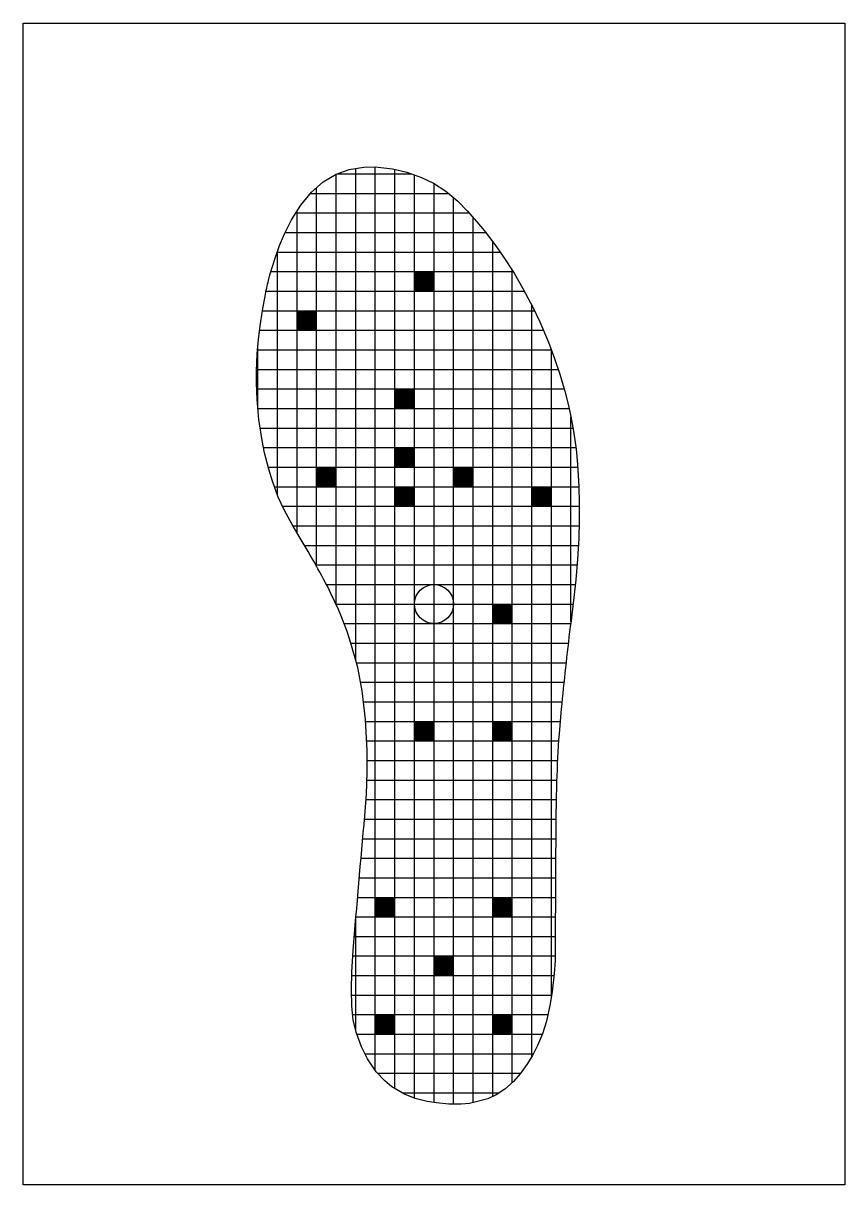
# Model space of a CAD drawing. Extents: x 265 to 475, y 31 to 328.
import ezdxf

# ---------------------------------------------------------------- set-up
doc = ezdxf.new("R2010")
doc.units = 0
doc.header["$MEASUREMENT"] = 0
doc.layers.get('0').update_dxf_attribs({"linetype": 'CONTINUOUS'})
doc.layers.add('LAYER_1', color=7, linetype='CONTINUOUS')

msp = doc.modelspace()

# ---------------------------------------------------------------- hatches: boundary and pattern name
h = msp.add_hatch()
h.set_pattern_fill('ANSI31', color=1)
h.paths.add_polyline_path([(389.62, 179.48), (384.62, 179.48), (384.62, 174.48), (389.62, 174.48)])
h.paths.add_polyline_path([(389.62, 149.48), (384.62, 149.48), (384.62, 144.48), (389.62, 144.48)])
h.paths.add_polyline_path([(389.62, 104.48), (384.62, 104.48), (384.62, 99.48), (389.62, 99.48)])
h.paths.add_polyline_path([(389.62, 74.48), (384.62, 74.48), (384.62, 69.48), (389.62, 69.48)])
h.paths.add_polyline_path([(399.62, 209.48), (394.62, 209.48), (394.62, 204.48), (399.62, 204.48)])
h.paths.add_polyline_path([(379.62, 214.48), (374.62, 214.48), (374.62, 209.48), (379.62, 209.48)])
h.paths.add_polyline_path([(364.62, 234.48), (359.62, 234.48), (359.62, 229.48), (364.62, 229.48)])
h.paths.add_polyline_path([(369.62, 264.48), (364.62, 264.48), (364.62, 259.48), (369.62, 259.48)])
at = {"true_color": 0x139b48}
h = msp.add_hatch(dxfattribs=at)
h.set_pattern_fill('ANSI31', color=114)
h.paths.add_polyline_path([(374.62, 89.48), (369.62, 89.48), (369.62, 84.48), (374.62, 84.48)])
h.paths.add_polyline_path([(359.62, 74.48), (354.62, 74.48), (354.62, 69.48), (359.62, 69.48)])
h.paths.add_polyline_path([(359.62, 104.48), (354.62, 104.48), (354.62, 99.48), (359.62, 99.48)])
h.paths.add_polyline_path([(369.62, 149.48), (364.62, 149.48), (364.62, 144.48), (369.62, 144.48)])
h.paths.add_polyline_path([(364.62, 219.48), (359.62, 219.48), (359.62, 214.48), (364.62, 214.48)])
h.paths.add_polyline_path([(364.62, 209.48), (359.62, 209.48), (359.62, 204.48), (364.62, 204.48)])
h.paths.add_polyline_path([(344.62, 214.48), (339.62, 214.48), (339.62, 209.48), (344.62, 209.48)])
h.paths.add_polyline_path([(339.62, 254.48), (334.62, 254.48), (334.62, 249.48), (339.62, 249.48)])

# ---------------------------------------------------------------- linework, layer by layer
for p, q in [((354.62, 60.18, 20), (354.62, 291.24, 20)), ((344.62, 179.35, 20), (344.62, 289.39, 20)), ((344.89, 289.48), (363.86, 289.48)), ((349.62, 165.05, 20), (349.62, 290.85, 20)), ((359.62, 55.56, 20), (359.62, 290.64, 20)), ((364.62, 53.14, 20), (364.62, 289.21, 20)), ((339.62, 189.11, 20), (339.62, 285.91, 20)), ((369.62, 52), (369.62, 287.01)), ((369.62, 52, 20), (369.62, 287.01, 20)), ((338.09, 284.48), (373.3, 284.48)), ((374.62, 51.61, 20), (374.62, 283.36, 20)), ((334.32, 279.48), (378.55, 279.48)), ((334.62, 197.64, 20), (334.62, 279.95, 20)), ((379.62, 52.03, 20), (379.62, 278.27, 20)), ((331.57, 274.48), (382.79, 274.48)), ((384.62, 53.56, 20), (384.62, 272.1, 20)), ((329.54, 269.48), (386.5, 269.48)), ((329.62, 207.35, 20), (329.62, 269.69, 20)), ((327.95, 264.48), (389.8, 264.48)), ((389.62, 57.1, 20), (389.62, 264.77, 20)), ((326.7, 259.48), (392.72, 259.48)), ((394.62, 63.75, 20), (394.62, 255.9, 20)), ((325.75, 254.48), (395.33, 254.48)), ((325.04, 249.48), (397.6, 249.48)), ((324.54, 244.48), (399.63, 244.48)), ((324.62, 229.53, 20), (324.62, 245.41, 20)), ((399.62, 79.09, 20), (399.62, 244.51, 20)), ((324.28, 239.48), (401.38, 239.48)), ((324.31, 234.48), (402.89, 234.48)), ((324.62, 229.48), (404.14, 229.48)), ((404.62, 175.02, 20), (404.62, 227.31, 20)), ((325.21, 224.48), (405.14, 224.48)), ((326.07, 219.48), (405.88, 219.48)), ((327.24, 214.48), (406.35, 214.48)), ((328.82, 209.48), (406.64, 209.48)), ((330.88, 204.48), (406.76, 204.48)), ((333.52, 199.48), (406.72, 199.48)), ((336.52, 194.48), (406.53, 194.48)), ((339.41, 189.48), (406.21, 189.48)), ((342.11, 184.48), (405.74, 184.48)), ((344.55, 179.48), (405.16, 179.48)), ((346.64, 174.48), (404.55, 174.48)), ((348.38, 169.48), (403.94, 169.48)), ((349.78, 164.48), (403.37, 164.48)), ((350.84, 159.48), (402.83, 159.48)), ((351.59, 154.48), (402.31, 154.48)), ((352.14, 149.48), (401.86, 149.48)), ((352.39, 144.48), (401.47, 144.48)), ((352.54, 139.48), (401.18, 139.48)), ((352.5, 134.48), (400.96, 134.48)), ((352.26, 129.48), (400.84, 129.48)), ((351.85, 124.48), (400.78, 124.48)), ((351.41, 119.48), (400.75, 119.48)), ((350.97, 114.48), (400.73, 114.48)), ((350.54, 109.48), (400.7, 109.48)), ((350.1, 104.48), (400.67, 104.48)), ((349.62, 70.55, 20), (349.62, 98.88, 20)), ((349.67, 99.48), (400.64, 99.48)), ((349.24, 94.48), (400.61, 94.48)), ((348.86, 89.48), (400.58, 89.48)), ((348.63, 84.48), (400.32, 84.48)), ((348.56, 79.48), (399.69, 79.48)), ((348.83, 74.48), (398.71, 74.48)), ((349.91, 69.48), (397.29, 69.48)), ((351.96, 64.48), (395.01, 64.48)), ((355.19, 59.48), (391.78, 59.48)), ((361.46, 54.48), (386.28, 54.48))]:
    msp.add_line(p, q)
msp.add_lwpolyline([(264.62, 327.98), (474.62, 327.98), (474.62, 30.98), (264.62, 30.98)], close=True)
msp.add_circle((369.62, 179.48), 5)
msp.add_point((369.62, 179.48))
at = {"layer": 'LAYER_1', "color": 7}
msp.add_lwpolyline([(348.4, 169.43), (347.41, 172.42), (346, 176.17), (345.19, 178.12), (343.28, 182.21, 0.020319), (335.38, 196.36), (333.35, 199.78), (331.32, 203.54), (329.81, 206.83), (328.3, 210.89), (327.37, 213.96), (326.33, 218.17), (325.7, 221.31), (324.88, 226.66), (324.42, 231.74), (324.25, 236.01), (324.26, 238.92), (324.45, 243.43), (324.76, 247.15), (325.17, 250.57), (325.75, 254.51), (326.43, 258.19, -0.00857), (327.34, 262.24), (327.69, 263.62), (328.99, 267.94), (330.15, 271.19), (331.39, 274.14), (333.18, 277.69), (335.61, 281.5), (338.32, 284.76), (341.31, 287.41), (344.58, 289.37), (347.97, 290.59), (351.66, 291.18), (354.57, 291.25), (359.05, 290.78), (362.69, 289.91), (366.43, 288.56), (369.53, 287.07), (372.66, 285.03), (375.69, 282.45), (378.1, 279.99), (380.58, 277.19), (382.43, 274.95), (385.18, 271.37), (387.33, 268.31), (390.07, 264.07), (392.36, 260.18), (394.97, 255.25), (396.68, 251.65), (398.89, 246.46), (400.45, 242.3), (401.8, 238.24), (403.06, 233.91), (403.9, 230.57), (404.59, 227.44), (405.29, 223.69), (405.94, 219.06), (406.31, 215.27), (406.64, 209.52), (406.76, 205.25), (406.76, 200.74), (406.63, 196.23), (406.34, 190.97), (405.87, 185.63, -0.004247), (404.45, 173.71, 0.004579), (403.23, 163.18, 0.001734), (402.13, 152.66), (401.58, 146.26, 0.008559), (400.95, 134.05, 0.00423), (400.79, 125.54), (400.6, 92.05), (400.57, 88.33), (400.37, 84.89), (399.84, 80.41), (399.31, 77.25), (398.36, 72.84), (397.32, 69.55), (396.09, 66.59), (394.77, 64), (393.39, 61.72), (391.68, 59.36), (389.91, 57.36), (387.73, 55.43), (385.5, 53.97), (383.35, 52.97), (378.7, 51.8), (376.54, 51.6), (373.42, 51.61), (370.23, 51.9), (367.88, 52.28), (364.78, 53.08), (362.07, 54.13), (358.84, 56.01), (357.01, 57.52), (354.83, 59.87), (352.61, 63.16), (351.08, 66.25), (349.81, 69.76), (348.99, 73.11), (348.58, 76.71), (348.55, 80.8), (348.64, 85.31), (348.93, 90.88, -0.000746), (351.92, 125.31), (352.38, 130.87), (352.57, 136.45), (352.52, 142.03), (352.11, 149.98), (351.26, 157.27), (350.12, 163.26), (348.4, 169.43)], format="xyb", dxfattribs=at)

doc.saveas('drawing.dxf')
